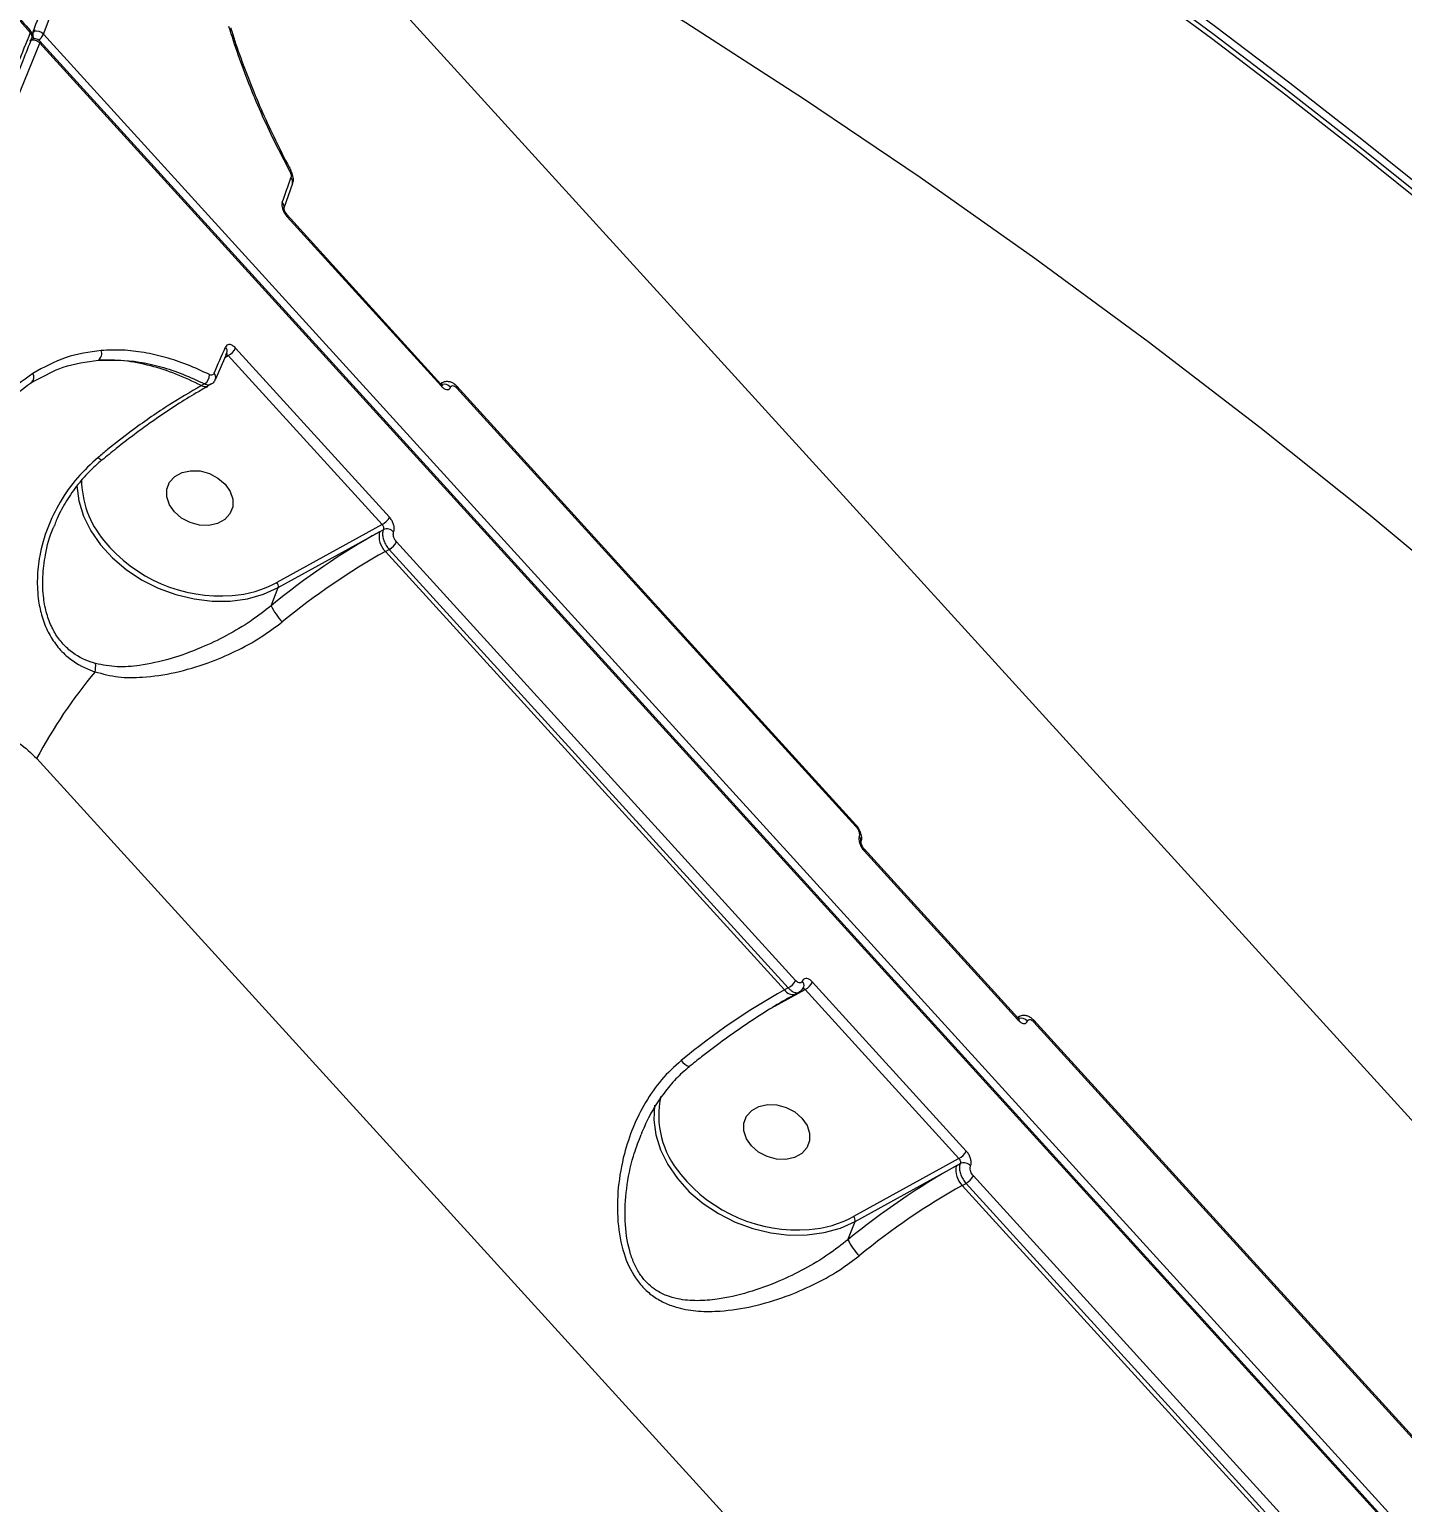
# Model space of a CAD drawing. Header units: millimetres. Extents: x -6028 to 5958, y -6064 to 4137.
# Drawn here: x 1289.1 to 1469.6, y 99.1 to 292.8 of the extents above; entities that cross this region are included whole.
import ezdxf

# ---------------------------------------------------------------- set-up
doc = ezdxf.new("R2010")
doc.units = ezdxf.units.MM
for name, color, linetype in [('DIKOM_ОБЪЕКТ', 7, 'Continuous'), ('DIKOM_РАЗМЕР_ЗОНА', 7, 'Continuous'), ('DIKOM_РАЗМЕР_ОБЪЕКТА', 7, 'Continuous')]:
    doc.layers.add(name, color=color, linetype=linetype)
doc.styles.add('style1', font='arial.ttf', dxfattribs={"width": 0.8})
doc.dimstyles.new('1-50', dxfattribs={"dimtxt": 300, "dimasz": 200, "dimexe": 100, "dimexo": 0, "dimgap": 100, "dimtad": 1, "dimtxsty": 'style1', "dimcen": 200, "dimclrd": 7, "dimclre": 7, "dimclrt": 7, "dimadec": 1, "dimazin": 2, "dimtfac": 1, "dimtmove": 0, "dimatfit": 2, "dimfxl": 0, "dimlwd": 25, "dimlwe": 18, "dimarcsym": 0})

# ---------------------------------------------------------------- blocks, each defined once
blk = doc.blocks.new('*D9')
at = {"layer": 'Defpoints', "color": 0, "transparency": 16777216}
for p in [(-6027.56, 1459.58), (4556.58, 1382.7), (4556.58, -5964.37)]:
    blk.add_point(p, dxfattribs=at)
at = {"layer": 'DIKOM_РАЗМЕР_ЗОНА', "color": 7, "lineweight": 18, "transparency": 16777216}
for p, q in [((-6027.56, 1459.58), (-6027.56, -6064.37)), ((4556.58, 1382.7), (4556.58, -6064.37))]:
    blk.add_line(p, q, dxfattribs=at)
at = {"layer": 'DIKOM_РАЗМЕР_ЗОНА', "color": 7, "lineweight": 25, "transparency": 16777216}
blk.add_line((-5827.56, -5964.37), (4356.58, -5964.37), dxfattribs=at)
at = {"layer": 'DIKOM_РАЗМЕР_ЗОНА', "color": 7, "transparency": 16777216}
for points in [[(-5827.56, -5931.03), (-5827.56, -5997.7), (-6027.56, -5964.37)], [(4356.58, -5931.03), (4356.58, -5997.7), (4556.58, -5964.37)]]:
    blk.add_solid(points, dxfattribs=at)
at = {"layer": 'DIKOM_РАЗМЕР_ЗОНА', "color": 7, "transparency": 16777216, "insert": (157.08, -5711.2), "char_height": 300, "attachment_point": 5, "style": 'style1'}
blk.add_mtext('10600', dxfattribs=at)
blk = doc.blocks.new('*D11')
at = {"layer": 'Defpoints', "color": 0, "transparency": 16777216}
for p in [(259.43, 2965.58), (1920.55, -3002.33), (4022.59, -3002.33)]:
    blk.add_point(p, dxfattribs=at)
at = {"layer": 'DIKOM_РАЗМЕР_ОБЪЕКТА', "color": 7, "lineweight": 18, "transparency": 16777216}
for p, q in [((259.43, 2965.58), (4122.59, 2965.58)), ((1920.55, -3002.33), (4122.59, -3002.33))]:
    blk.add_line(p, q, dxfattribs=at)
at = {"layer": 'DIKOM_РАЗМЕР_ОБЪЕКТА', "color": 7, "lineweight": 25, "transparency": 16777216}
blk.add_line((4022.59, 2765.58), (4022.59, -2802.33), dxfattribs=at)
at = {"layer": 'DIKOM_РАЗМЕР_ОБЪЕКТА', "color": 7, "transparency": 16777216}
for points in [[(3989.25, 2765.58), (4055.92, 2765.58), (4022.59, 2965.58)], [(3989.25, -2802.33), (4055.92, -2802.33), (4022.59, -3002.33)]]:
    blk.add_solid(points, dxfattribs=at)
at = {"layer": 'DIKOM_РАЗМЕР_ОБЪЕКТА', "color": 7, "transparency": 16777216, "insert": (3769.41, -24.42), "char_height": 300, "attachment_point": 5, "rotation": 90, "style": 'style1'}
blk.add_mtext('6000', dxfattribs=at)
blk = doc.blocks.new('*D12')
at = {"layer": 'Defpoints', "color": 0, "transparency": 16777216}
for p in [(3056.58, 1987.9), (-4027.97, 676.5), (3056.58, -3714.77)]:
    blk.add_point(p, dxfattribs=at)
at = {"layer": 'DIKOM_РАЗМЕР_ОБЪЕКТА', "color": 7, "lineweight": 18, "transparency": 16777216}
for p, q in [((3056.58, 1987.9), (3056.58, -3814.77)), ((-4027.97, 676.5), (-4027.97, -3814.77))]:
    blk.add_line(p, q, dxfattribs=at)
at = {"layer": 'DIKOM_РАЗМЕР_ОБЪЕКТА', "color": 7, "lineweight": 25, "transparency": 16777216}
blk.add_line((-3827.97, -3714.77), (2856.58, -3714.77), dxfattribs=at)
at = {"layer": 'DIKOM_РАЗМЕР_ОБЪЕКТА', "color": 7, "transparency": 16777216}
for points in [[(-3827.97, -3681.44), (-3827.97, -3748.11), (-4027.97, -3714.77)], [(2856.58, -3681.44), (2856.58, -3748.11), (3056.58, -3714.77)]]:
    blk.add_solid(points, dxfattribs=at)
at = {"layer": 'DIKOM_РАЗМЕР_ОБЪЕКТА', "color": 7, "transparency": 16777216, "insert": (20, -3461.6), "char_height": 300, "attachment_point": 5, "style": 'style1'}
blk.add_mtext('7100', dxfattribs=at)

msp = doc.modelspace()

# ---------------------------------------------------------------- linework, layer by layer
at = {"layer": 'DIKOM_ОБЪЕКТ', "color": 7, "linetype": 'Continuous', "lineweight": 15}
for p, q in [((1312.016, 323.828), (1532.762, 81.294)), ((1289.358, 291.542), (1289.366, 291.562)), ((1290.438, 290.945), (1596.371, -45.184)), ((1290.439, 291.213), (1596.372, -44.916)), ((1596.839, -43.994), (1290.906, 292.135)), ((1323.639, 272.509), (1322.512, 269.268)), ((1322.947, 268.366), (1343.174, 246.142)), ((1322.954, 268.12), (1343.181, 245.896)), ((1315.022, 250.214), (1313.522, 246.77)), ((1314.776, 249.647), (1315.209, 249.886)), ((1315.209, 249.886), (1335.436, 227.662)), ((1336.399, 228.642), (1316.172, 250.865)), ((1289.329, 246.35), (1290.004, 246.674)), ((1312.096, 246.163), (1311.688, 245.939)), ((1312.924, 246.108), (1312.498, 245.873)), ((1343.109, 246.215), (1343.349, 246.347)), ((1312.498, 245.873), (1312.445, 245.848)), ((1345.268, 245.852), (1397.732, 188.21)), ((1345.277, 245.609), (1397.74, 187.967)), ((1298.585, 236.172), (1298.572, 236.166)), ((1335.436, 227.662), (1321.581, 220.038)), ((1321.781, 219.394), (1335.078, 226.712)), ((1335.078, 226.712), (1335.595, 226.996)), ((1389.789, 167.738), (1337.325, 225.38)), ((1335.875, 224.135), (1336.363, 224.404)), ((1388.339, 166.493), (1335.875, 224.135)), ((1336.363, 224.404), (1388.827, 166.762)), ((1320.836, 216.99), (1321.781, 219.394)), ((1290.016, 196.92), (1511.248, -46.149)), ((1398.799, 185.028), (1419.026, 162.804)), ((1398.806, 184.782), (1419.033, 162.558)), ((1387.087, 164.362), (1391.06, 166.548)), ((1388.827, 166.762), (1388.339, 166.493)), ((1391.06, 166.548), (1411.287, 144.324)), ((1412.25, 145.304), (1392.023, 167.527)), ((1390.275, 166.206), (1389.77, 165.928)), ((1418.96, 162.877), (1419.2, 163.009)), ((1421.12, 162.514), (1473.583, 104.872)), ((1421.128, 162.271), (1473.592, 104.629)), ((1369.392, 147.202), (1369.495, 147.489)), ((1411.287, 144.324), (1397.432, 136.7)), ((1397.632, 136.056), (1410.929, 143.374)), ((1410.929, 143.374), (1411.446, 143.658)), ((1465.64, 84.4), (1413.176, 142.042)), ((1411.727, 140.798), (1412.214, 141.066)), ((1464.19, 83.156), (1411.727, 140.798)), ((1412.214, 141.066), (1464.678, 83.424)), ((1396.687, 133.652), (1397.632, 136.056))]:
    msp.add_line(p, q, dxfattribs=at)
at = {"layer": 'DIKOM_ОБЪЕКТ', "color": 7, "linetype": 'Continuous', "lineweight": 15, "flags": 128}
for points in [[(1148.369, 557.963), (1152.224, 543.673), (1156.387, 529.492), (1160.855, 515.428), (1165.625, 501.491), (1170.694, 487.689), (1176.059, 474.031), (1181.716, 460.527), (1187.661, 447.186), (1193.891, 434.016), (1200.401, 421.025), (1207.187, 408.223), (1214.245, 395.617), (1221.571, 383.217), (1229.158, 371.029), (1237.003, 359.063), (1245.1, 347.325), (1253.443, 335.824), (1262.028, 324.567), (1270.849, 313.562), (1279.9, 302.815), (1289.175, 292.334)], [(1290.906, 292.135), (1293.597, 299.286), (1296.025, 306.285), (1298.186, 313.129), (1300.08, 319.811), (1301.704, 326.325), (1303.058, 332.665), (1304.14, 338.828), (1304.949, 344.806), (1305.485, 350.596), (1305.747, 356.192), (1305.735, 361.59), (1305.448, 366.786), (1304.888, 371.774), (1304.055, 376.55), (1302.949, 381.111), (1301.571, 385.453), (1301.298, 386.2)], [(1313.032, 329.73), (1327.689, 321.834), (1343.761, 312.775), (1359.65, 303.391), (1375.351, 293.686), (1390.859, 283.662), (1406.17, 273.324), (1421.277, 262.674), (1436.178, 251.716), (1450.865, 240.453), (1465.336, 228.889), (1479.586, 217.028), (1493.609, 204.873), (1507.402, 192.427), (1516.325, 184.106)], [(1483.533, 262.613), (1474.045, 270.429), (1464.462, 278.118), (1454.787, 285.68), (1445.02, 293.114), (1435.164, 300.418), (1425.218, 307.591), (1415.185, 314.633), (1405.065, 321.543)], [(1483.028, 261.011), (1473.529, 268.837), (1463.936, 276.536), (1454.25, 284.108), (1444.472, 291.55), (1434.603, 298.862), (1424.646, 306.044), (1414.6, 313.093), (1404.468, 320.01)], [(1404.926, 320.496), (1415.037, 313.592), (1425.062, 306.556), (1435, 299.388), (1444.848, 292.09), (1454.607, 284.663), (1464.274, 277.107), (1473.848, 269.424), (1483.329, 261.614)], [(1289.175, 292.334), (1289.207, 292.442), (1289.209, 292.531), (1289.182, 292.596), (1289.177, 292.602)], [(1287.443, 283.628), (1290.438, 290.945)], [(1290.439, 291.213), (1290.444, 291.208), (1290.472, 291.142), (1290.47, 291.054), (1290.438, 290.945)], [(1323.397, 274.193), (1323.399, 274.197), (1323.398, 274.2)], [(1322.946, 268.368), (1322.947, 268.366), (1322.978, 268.306), (1322.98, 268.222), (1322.954, 268.12)], [(1308.143, 229.32), (1307.476, 230.274), (1307.133, 231.3), (1307.141, 232.313), (1307.499, 233.232), (1308.179, 233.982), (1309.126, 234.503), (1310.262, 234.752), (1311.496, 234.71), (1312.727, 234.379), (1313.857, 233.786), (1314.793, 232.979), (1315.46, 232.025), (1315.803, 230.999), (1315.795, 229.986), (1315.436, 229.067), (1314.756, 228.317), (1313.81, 227.796), (1312.674, 227.547), (1311.44, 227.589), (1310.208, 227.92), (1309.079, 228.513), (1308.143, 229.32)], [(1295.314, 232.803), (1295.316, 232.751), (1295.577, 230.771), (1296.191, 228.793), (1297.144, 226.861), (1298.413, 225.018), (1299.972, 223.305), (1301.785, 221.761), (1303.812, 220.42), (1306.007, 219.312), (1308.321, 218.462), (1310.704, 217.889), (1313.1, 217.605), (1315.458, 217.617), (1317.724, 217.925), (1319.847, 218.522), (1321.781, 219.394)], [(1398.797, 185.03), (1398.798, 185.028), (1398.829, 184.968), (1398.832, 184.884), (1398.806, 184.782)], [(1371.263, 151.344), (1371.167, 149.413), (1371.429, 147.433), (1372.042, 145.455), (1372.995, 143.523), (1374.265, 141.68), (1375.823, 139.967), (1377.636, 138.423), (1379.663, 137.082), (1381.858, 135.974), (1384.173, 135.124), (1386.555, 134.551), (1388.951, 134.267), (1391.309, 134.279), (1393.575, 134.587), (1395.698, 135.184), (1397.632, 136.056)], [(1383.994, 145.982), (1383.327, 146.936), (1382.984, 147.962), (1382.992, 148.975), (1383.35, 149.894), (1384.03, 150.644), (1384.977, 151.165), (1386.113, 151.414), (1387.347, 151.372), (1388.578, 151.041), (1389.708, 150.448), (1390.644, 149.642), (1391.311, 148.687), (1391.654, 147.661), (1391.646, 146.648), (1391.288, 145.729), (1390.608, 144.979), (1389.661, 144.458), (1388.525, 144.209), (1387.291, 144.251), (1386.059, 144.583), (1384.93, 145.175), (1383.994, 145.982)]]:
    msp.add_lwpolyline(points, dxfattribs=at)
at = {"layer": 'DIKOM_ОБЪЕКТ', "color": 7, "linetype": 'Continuous', "lineweight": 15}
for centre, radius, start, end in [((1288.436, 291.93), 1, 27.92756, 42.21231), ((1288.903, 293.117), 1, 298.82512, 338.6579), ((1290.012, 291.323), 1.208, 42.25733, 106.12038), ((1289.557, 290.159), 1.181, 41.71737, 114.44638), ((1288.666, 291.799), 0.739, 341.34528, 46.4377), ((1289.7, 290.54), 1, 42.30732, 118.8251), ((1288.436, 291.93), 1, 338.42679, 27.92756), ((1290.789, 292.166), 1.293, 173.23321, 209.02363), ((1288.973, 293.08), 2.152, 307.04384, 333.95877), ((1063.023, 362.038), 275.133, 340.46351, 341.1772), ((1323.405, 273.951), 0.25, 91.48728, 122.67617), ((1322.897, 272.722), 0.772, 343.97694, 45.05041), ((1321.775, 269.486), 0.768, 343.49565, 45.18316), ((1297.493, 250.161), 1.087, 306.13827, 21.04769), ((980.749, 394.462), 363.588, 336.16751, 336.75923), ((1314.336, 250.459), 0.729, 340.31034, 47.02179), ((1314.049, 251.99), 2.403, 298.84873, 332.08081), ((1288.795, 247.046), 0.877, 307.52316, 34.32708), ((1312.163, 246.695), 0.893, 237.87854, 288.41062), ((1311.333, 247.35), 1.411, 302.72354, 1.24543), ((1312.84, 247.017), 0.725, 340.10591, 47.18128), ((1342.966, 246.013), 0.245, 331.46977, 31.80814), ((1343.557, 244.908), 1.203, 42.78573, 104.64123), ((1345.06, 245.724), 0.245, 332.04958, 30.64436), ((1298.901, 237.108), 0.998, 217.51553, 250.7085), ((1308.496, 233.666), 12.585, 180.24164, 219.95742), ((1334.276, 229.767), 2.403, 298.85261, 332.07196), ((1383.284, 140.799), 98.513, 119.29705, 129.33924), ((1337.874, 226.166), 2.849, 168.95053, 225.45475), ((1336.059, 225.894), 1.196, 41.42793, 112.85603), ((1314.183, 238.017), 19.741, 219.03654, 274.47817), ((1335.199, 226.514), 2.409, 298.87673, 331.92074), ((1381.785, 142.315), 93.82, 119.29707, 129.33938), ((1314.621, 233.067), 14.772, 274.28451, 298.11236), ((1321.082, 219.53), 0.712, 348.94131, 45.46015), ((1327.961, 220.394), 7.897, 205.53687, 224.32247), ((1294.723, 209.033), 3.053, 346.30525, 6.82595), ((1349.873, 164.877), 67.894, 140.22949, 151.8393), ((1397.527, 188.081), 0.242, 331.80504, 32.06719), ((1397.626, 186.149), 0.768, 343.37817, 45.18657), ((1387.664, 168.87), 2.408, 298.86925, 331.93818), ((1390.187, 167.121), 0.729, 340.34621, 46.99605), ((1389.901, 168.652), 2.402, 298.84509, 332.07948), ((1434.247, 84.675), 93.818, 119.29671, 129.33934), ((1389.44, 167.186), 1.301, 212.19622, 284.70713), ((1418.817, 162.675), 0.245, 331.49682, 31.77857), ((1419.408, 161.57), 1.203, 42.78444, 104.63986), ((1420.911, 162.386), 0.245, 332.06926, 30.64433), ((1376.568, 158.416), 2.147, 213.38908, 249.64132), ((1383.759, 150.05), 11.957, 167.98982, 220.74313), ((1410.126, 146.43), 2.405, 298.86012, 332.06445), ((1459.144, 57.448), 98.528, 119.29765, 129.33824), ((1413.725, 142.828), 2.849, 168.95287, 225.45123), ((1411.91, 142.556), 1.196, 41.42582, 112.85763), ((1390.034, 154.679), 19.741, 219.03652, 274.47803), ((1411.049, 143.177), 2.411, 298.89386, 331.91357), ((1457.638, 58.975), 93.823, 119.29743, 129.33944), ((1390.472, 149.726), 14.769, 274.28275, 298.1151), ((1396.933, 136.192), 0.712, 348.94721, 45.45897), ((1403.813, 137.057), 7.898, 205.53817, 224.3213)]:
    msp.add_arc(centre, radius, start, end, dxfattribs=at)
for points, knots in [([(1148.477, 558.035), (1149.075, 555.749), (1150.81, 549.115), (1153.877, 538.197), (1157.761, 525.32), (1161.901, 512.544), (1166.29, 499.873), (1170.927, 487.316), (1175.809, 474.88), (1180.933, 462.57), (1186.297, 450.395), (1191.898, 438.359), (1197.732, 426.471), (1203.797, 414.735), (1210.089, 403.16), (1216.605, 391.751), (1223.341, 380.514), (1230.294, 369.455), (1237.459, 358.581), (1244.833, 347.897), (1252.413, 337.409), (1260.193, 327.123), (1268.169, 317.044), (1276.339, 307.18), (1283.364, 299.056), (1287.689, 294.253), (1289.177, 292.602)], [0, 0, 0, 0, 0.022819, 0.0662014, 0.1095847, 0.152968, 0.1963512, 0.2397344, 0.2831176, 0.3265011, 0.3698846, 0.413268, 0.4566514, 0.5000349, 0.5434187, 0.5868026, 0.6301863, 0.6735702, 0.7169543, 0.7603385, 0.8037226, 0.8471072, 0.8904919, 0.9338769, 0.9772618, 1, 1, 1, 1]), ([(1289.535, 292.422), (1290.561, 295.112), (1293.346, 302.412), (1297.04, 313.85), (1300.035, 324.766), (1301.178, 330.974), (1301.585, 333.183)], [0, 0, 0, 0, 0.1857058, 0.5040846, 0.8234676, 1, 1, 1, 1]), ([(1315.258, 293.166), (1315.651, 291.931), (1316.438, 289.463), (1317.855, 285.688), (1319.457, 281.864), (1321.246, 278.002), (1322.595, 275.441), (1323.27, 274.161)], [0, 0, 0, 0, 0.1978367, 0.3955017, 0.5931682, 0.7965848, 1, 1, 1, 1]), ([(1315.526, 292.982), (1315.572, 292.827), (1315.954, 291.526), (1316.834, 289.004), (1318.177, 285.436), (1319.699, 281.822), (1321.386, 278.214), (1322.647, 275.673), (1323.378, 274.361), (1323.454, 274.225)], [0, 0, 0, 0, 0.0256196, 0.2142999, 0.4043694, 0.5953656, 0.7867668, 0.9778664, 1, 1, 1, 1]), ([(1289.175, 292.334), (1288.066, 289.594), (1285.055, 282.156), (1279.333, 269.576), (1271.777, 254.508), (1263.277, 238.995), (1253.893, 223.118), (1243.661, 206.948), (1232.607, 190.534), (1220.733, 173.899), (1208.076, 157.076), (1194.68, 140.116), (1180.611, 123.1), (1165.931, 106.108), (1150.682, 89.191), (1134.878, 72.382), (1118.557, 55.704), (1101.773, 39.21), (1084.605, 22.974), (1067.133, 7.074), (1049.408, -8.437), (1031.456, -23.527), (1013.31, -38.177), (995.03, -52.347), (976.699, -65.972), (958.404, -78.987), (940.202, -91.345), (922.126, -103.013), (904.202, -113.985), (886.486, -124.233), (869.06, -133.711), (852.004, -142.373), (836.153, -149.818), (821.457, -156.17), (807.855, -161.556), (794.626, -166.286), (781.83, -170.341), (769.578, -173.688), (757.902, -176.318), (747.927, -178.092), (741.97, -178.812), (739.543, -179.105)], [0, 0, 0, 0, 0.01565286, 0.04248988, 0.06941152, 0.09637648, 0.12334117, 0.15026268, 0.1771, 0.20393685, 0.23085875, 0.25782329, 0.28478817, 0.31170978, 0.33854688, 0.36538395, 0.39230562, 0.41927032, 0.44623509, 0.47315674, 0.49999381, 0.52683088, 0.55375249, 0.58071726, 0.60768192, 0.63460359, 0.66144067, 0.68827767, 0.71519941, 0.74216414, 0.76912876, 0.79605027, 0.82288747, 0.84596643, 0.8691684, 0.89239735, 0.91562642, 0.93882804, 0.96158802, 0.98434797, 1, 1, 1, 1]), ([(1289.341, 291.548), (1288.961, 290.574), (1287.68, 287.296), (1285.254, 281.582), (1282.08, 274.429), (1278.673, 267.178), (1275.06, 259.852), (1271.237, 252.448), (1267.202, 244.963), (1262.956, 237.395), (1258.496, 229.742), (1253.823, 222.001), (1248.935, 214.171), (1243.829, 206.248), (1238.504, 198.23), (1232.964, 190.125), (1227.23, 181.96), (1221.322, 173.769), (1215.258, 165.573), (1209.039, 157.376), (1202.664, 149.173), (1196.13, 140.963), (1189.436, 132.741), (1182.583, 124.507), (1175.556, 116.259), (1170.02, 109.861), (1166.78, 106.218), (1165.986, 105.326)], [0, 0, 0, 0, 0.0180077, 0.060582, 0.1031623, 0.1455106, 0.1876618, 0.2296661, 0.2715692, 0.3134202, 0.3552665, 0.3971472, 0.4391035, 0.4811821, 0.5234327, 0.5659018, 0.608458, 0.6508446, 0.6930211, 0.7350357, 0.776938, 0.8187744, 0.8605938, 0.9024388, 0.9443463, 0.9863642, 1, 1, 1, 1]), ([(1323.27, 274.161), (1323.318, 274.06), (1323.415, 273.858), (1323.478, 273.561), (1323.473, 273.37), (1323.448, 273.286), (1323.443, 273.268)], [0, 0, 0, 0, 0.305739, 0.611632, 0.9180745, 1, 1, 1, 1]), ([(1323.392, 274.197), (1323.426, 274.136), (1323.585, 273.855), (1323.719, 273.336), (1323.754, 272.818), (1323.644, 272.57), (1323.619, 272.514)], [0, 0, 0, 0, 0.1141578, 0.5248372, 0.8934499, 1, 1, 1, 1]), ([(1322.317, 270.032), (1322.298, 269.962), (1322.253, 269.788), (1322.279, 269.418), (1322.415, 268.962), (1322.645, 268.5), (1322.851, 268.246), (1322.954, 268.12)], [0, 0, 0, 0, 0.1418831, 0.3567527, 0.571321, 0.7857265, 1, 1, 1, 1]), ([(1322.52, 269.295), (1322.52, 269.297), (1322.521, 269.302), (1322.521, 269.23), (1322.544, 269.102), (1322.602, 268.917), (1322.704, 268.701), (1322.83, 268.501), (1322.914, 268.407), (1322.948, 268.369)], [0, 0, 0, 0, 0.0739855, 0.2116285, 0.3470732, 0.5041487, 0.6846807, 0.8721306, 1, 1, 1, 1]), ([(1298.507, 250.551), (1296.932, 250.331), (1293.744, 249.885), (1290.938, 248.328), (1289.519, 247.541)], [0, 0, 0, 0, 0.49417703, 1, 1, 1, 1]), ([(1312.744, 247.38), (1311.775, 247.831), (1309.839, 248.732), (1306.963, 249.685), (1304.102, 250.335), (1301.267, 250.666), (1299.427, 250.589), (1298.507, 250.551)], [0, 0, 0, 0, 0.1976807, 0.395384, 0.5930892, 0.7965482, 1, 1, 1, 1]), ([(1314.827, 250.016), (1314.83, 250.017), (1314.914, 250.044), (1314.999, 250.161), (1315.013, 250.195), (1315.015, 250.201)], [0, 0, 0, 0, 0.0340457, 0.8369514, 1, 1, 1, 1]), ([(1316.172, 250.865), (1316.101, 250.937), (1315.92, 251.119), (1315.607, 251.303), (1315.278, 251.361), (1314.997, 251.266), (1314.888, 251.083), (1314.833, 250.992)], [0, 0, 0, 0, 0.14059, 0.3550824, 0.5698315, 0.7849068, 1, 1, 1, 1]), ([(1314.943, 250.032), (1314.968, 250.03), (1315.03, 250.026), (1315.124, 249.969), (1315.185, 249.909), (1315.209, 249.886)], [0, 0, 0, 0, 0.2837129, 0.7161094, 1, 1, 1, 1]), ([(1290.004, 246.674), (1291.144, 247.298), (1293.675, 248.685), (1296.552, 249.071), (1298.134, 249.283)], [0, 0, 0, 0, 0.4500835, 1, 1, 1, 1]), ([(1298.134, 249.283), (1299.903, 249.299), (1302.583, 249.323), (1306.348, 248.446), (1309.221, 247.504), (1311.146, 246.606), (1312.096, 246.163)], [0, 0, 0, 0, 0.3951645, 0.5986711, 0.8021748, 1, 1, 1, 1]), ([(1311.688, 245.939), (1310.566, 246.472), (1308.31, 247.544), (1304.902, 248.619), (1301.465, 249.296), (1299.249, 249.288), (1298.134, 249.283)], [0, 0, 0, 0, 0.2373796, 0.4771599, 0.7370098, 1, 1, 1, 1]), ([(1282.091, 238.906), (1283.142, 240.39), (1285.271, 243.397), (1287.965, 245.358), (1289.329, 246.35)], [0, 0, 0, 0, 0.4938366, 1, 1, 1, 1]), ([(1289.519, 247.541), (1288.16, 246.552), (1285.407, 244.55), (1283.23, 241.481), (1282.128, 239.927)], [0, 0, 0, 0, 0.4938332, 1, 1, 1, 1]), ([(1311.688, 245.939), (1310.198, 245.075), (1307.174, 243.324), (1302.989, 240.375), (1299.955, 238.026), (1298.521, 236.84), (1298.11, 236.5)], [0, 0, 0, 0, 0.336233, 0.6822375, 0.9087888, 1, 1, 1, 1]), ([(1312.096, 246.163), (1312.136, 246.144), (1312.327, 246.053), (1312.63, 245.986), (1312.828, 246.084), (1312.914, 246.126)], [0, 0, 0, 0, 0.1303539, 0.626075, 1, 1, 1, 1]), ([(1313.333, 247.549), (1313.296, 247.488), (1313.22, 247.364), (1313.03, 247.3), (1312.861, 247.326), (1312.764, 247.371), (1312.744, 247.38)], [0, 0, 0, 0, 0.3067961, 0.6133357, 0.9194239, 1, 1, 1, 1]), ([(1313.499, 246.78), (1313.465, 246.693), (1313.367, 246.446), (1313.143, 246.204), (1312.947, 246.134), (1312.915, 246.123)], [0, 0, 0, 0, 0.3142121, 0.8871417, 1, 1, 1, 1]), ([(1343.359, 246.329), (1343.33, 246.322), (1343.243, 246.301), (1343.199, 246.208), (1343.17, 246.147)], [0, 0, 0, 0, 0.3331114, 1, 1, 1, 1]), ([(1343.175, 246.147), (1343.198, 246.121), (1343.26, 246.051), (1343.335, 245.993), (1343.388, 245.965), (1343.38, 245.968), (1343.378, 245.968)], [0, 0, 0, 0, 0.2157992, 0.5789784, 0.892684, 1, 1, 1, 1]), ([(1343.36, 246.327), (1343.42, 246.366), (1343.613, 246.491), (1344.006, 246.525), (1344.466, 246.438), (1344.9, 246.218), (1345.14, 245.966), (1345.26, 245.84)], [0, 0, 0, 0, 0.098616, 0.3186135, 0.5280891, 0.7649678, 1, 1, 1, 1]), ([(1344.44, 245.725), (1344.47, 245.782), (1344.53, 245.897), (1344.701, 245.951), (1344.907, 245.905), (1345.109, 245.779), (1345.229, 245.657), (1345.277, 245.609)], [0, 0, 0, 0, 0.2151607, 0.4302317, 0.6450144, 0.8594611, 1, 1, 1, 1]), ([(1312.468, 245.794), (1311.982, 245.525), (1310.671, 244.799), (1308.448, 243.412), (1305.824, 241.664), (1303.15, 239.735), (1300.73, 237.886), (1299.224, 236.635), (1298.606, 236.121)], [0, 0, 0, 0, 0.1095435, 0.2951489, 0.4835639, 0.6741373, 0.8660954, 1, 1, 1, 1]), ([(1343.181, 245.896), (1343.253, 245.824), (1343.432, 245.641), (1343.736, 245.452), (1344.048, 245.385), (1344.304, 245.466), (1344.395, 245.638), (1344.44, 245.725)], [0, 0, 0, 0, 0.140623, 0.355097, 0.5698457, 0.784863, 1, 1, 1, 1]), ([(1298.11, 236.5), (1297.171, 235.635), (1295.264, 233.879), (1293.051, 230.723), (1291.362, 227.262), (1290.392, 223.858), (1290.026, 220.594), (1290.164, 217.879), (1290.687, 215.491), (1291.474, 213.501), (1292.611, 211.7), (1294.404, 209.861), (1296.208, 208.831), (1297.49, 208.38), (1297.689, 208.31)], [0, 0, 0, 0, 0.1084793, 0.2202182, 0.3276479, 0.4383073, 0.5238015, 0.6115064, 0.6745137, 0.7390879, 0.8027752, 0.868896, 0.9797319, 1, 1, 1, 1]), ([(1298.596, 236.162), (1298.023, 235.658), (1296.8, 234.583), (1295.183, 232.675), (1293.742, 230.519), (1292.792, 228.775), (1292.424, 227.735), (1292.343, 227.507)], [0, 0, 0, 0, 0.2105199, 0.4492564, 0.6909225, 0.9324217, 1, 1, 1, 1]), ([(1336.956, 226.685), (1336.981, 226.758), (1337.042, 226.941), (1337.038, 227.323), (1336.923, 227.791), (1336.706, 228.26), (1336.502, 228.514), (1336.399, 228.642)], [0, 0, 0, 0, 0.1418393, 0.3567411, 0.5713233, 0.7857217, 1, 1, 1, 1]), ([(1297.754, 209.396), (1297.568, 209.452), (1296.38, 209.814), (1294.762, 210.665), (1293.161, 212.246), (1292.437, 213.34), (1291.811, 214.568), (1291.295, 215.939), (1290.848, 218.195), (1290.748, 220.82), (1291.168, 223.92), (1291.7, 226.199), (1292.285, 227.401), (1292.338, 227.511)], [0, 0, 0, 0, 0.0297882, 0.1907644, 0.2745603, 0.3616008, 0.3776965, 0.4694711, 0.5640164, 0.6912091, 0.8219352, 0.9837545, 1, 1, 1, 1]), ([(1335.436, 227.662), (1335.469, 227.62), (1335.537, 227.534), (1335.605, 227.376), (1335.637, 227.216), (1335.63, 227.085), (1335.605, 227.021), (1335.595, 226.996)], [0, 0, 0, 0, 0.21393838, 0.42815436, 0.64271592, 0.85786587, 1, 1, 1, 1]), ([(1335.595, 226.996), (1335.564, 226.9), (1335.488, 226.659), (1335.5, 226.154), (1335.66, 225.535), (1335.953, 224.912), (1336.226, 224.573), (1336.363, 224.404)], [0, 0, 0, 0, 0.1417161, 0.3563759, 0.5709563, 0.7854813, 1, 1, 1, 1]), ([(1337.325, 225.38), (1337.257, 225.464), (1337.121, 225.634), (1336.977, 225.947), (1336.901, 226.259), (1336.899, 226.515), (1336.94, 226.637), (1336.956, 226.685)], [0, 0, 0, 0, 0.2143034, 0.4286158, 0.6431974, 0.85805, 1, 1, 1, 1]), ([(1320.836, 216.99), (1319.974, 216.316), (1318.117, 214.865), (1314.989, 213.024), (1311.411, 211.319), (1307.57, 209.93), (1303.883, 209.136), (1300.596, 208.842), (1298.7, 209.211), (1297.754, 209.396)], [0, 0, 0, 0, 0.1227032, 0.2642641, 0.4059917, 0.5771185, 0.7482368, 0.8743874, 1, 1, 1, 1]), ([(1297.689, 208.31), (1298.7, 208.044), (1300.727, 207.51), (1304.267, 207.552), (1308.227, 208.128), (1312.335, 209.341), (1316.143, 210.943), (1319.461, 212.737), (1321.405, 214.196), (1322.311, 214.876)], [0, 0, 0, 0, 0.1281536, 0.2567395, 0.4268161, 0.5968796, 0.7373105, 0.8775716, 1, 1, 1, 1]), ([(1282.195, 199.647), (1282.544, 199.802), (1283.521, 200.235), (1285.445, 200.099), (1287.821, 199.037), (1289.279, 197.63), (1290.016, 196.92)], [0, 0, 0, 0, 0.1529484, 0.4283734, 0.7114348, 1, 1, 1, 1]), ([(1397.728, 188.203), (1397.76, 188.17), (1397.964, 187.966), (1398.257, 187.46), (1398.458, 186.772), (1398.482, 186.24), (1398.368, 185.991), (1398.343, 185.936)], [0, 0, 0, 0, 0.0561227, 0.3508846, 0.6558591, 0.9233976, 1, 1, 1, 1]), ([(1397.74, 187.967), (1397.809, 187.883), (1397.947, 187.714), (1398.101, 187.406), (1398.192, 187.102), (1398.21, 186.856), (1398.18, 186.74), (1398.168, 186.694)], [0, 0, 0, 0, 0.2142428, 0.42861, 0.6432072, 0.8580756, 1, 1, 1, 1]), ([(1398.168, 186.694), (1398.15, 186.624), (1398.104, 186.45), (1398.13, 186.08), (1398.266, 185.624), (1398.496, 185.162), (1398.702, 184.908), (1398.806, 184.782)], [0, 0, 0, 0, 0.1418711, 0.3567365, 0.5713581, 0.785727, 1, 1, 1, 1]), ([(1398.371, 185.957), (1398.372, 185.959), (1398.372, 185.964), (1398.372, 185.892), (1398.395, 185.764), (1398.453, 185.58), (1398.555, 185.363), (1398.681, 185.163), (1398.765, 185.069), (1398.799, 185.031)], [0, 0, 0, 0, 0.0741524, 0.2117964, 0.3470996, 0.5041293, 0.6846467, 0.8721007, 1, 1, 1, 1]), ([(1388.827, 166.762), (1388.922, 166.665), (1389.163, 166.422), (1389.575, 166.18), (1389.984, 166.086), (1390.18, 166.183), (1390.265, 166.225)], [0, 0, 0, 0, 0.1922627, 0.4854515, 0.7789059, 1, 1, 1, 1]), ([(1390.684, 167.654), (1390.648, 167.593), (1390.575, 167.471), (1390.387, 167.408), (1390.166, 167.446), (1389.957, 167.568), (1389.837, 167.689), (1389.789, 167.738)], [0, 0, 0, 0, 0.2151518, 0.4301508, 0.6449781, 0.8594767, 1, 1, 1, 1]), ([(1390.853, 166.884), (1390.834, 166.824), (1390.761, 166.602), (1390.547, 166.354), (1390.326, 166.255), (1390.263, 166.227)], [0, 0, 0, 0, 0.2069106, 0.7745121, 1, 1, 1, 1]), ([(1390.678, 166.678), (1390.681, 166.679), (1390.766, 166.706), (1390.85, 166.823), (1390.864, 166.857), (1390.866, 166.863)], [0, 0, 0, 0, 0.0337277, 0.8372887, 1, 1, 1, 1]), ([(1390.68, 166.671), (1390.704, 166.683), (1390.759, 166.711), (1390.868, 166.691), (1390.975, 166.632), (1391.036, 166.572), (1391.06, 166.548)], [0, 0, 0, 0, 0.223788, 0.5163058, 0.8084964, 1, 1, 1, 1]), ([(1392.023, 167.527), (1391.952, 167.599), (1391.771, 167.782), (1391.458, 167.965), (1391.129, 168.023), (1390.848, 167.928), (1390.739, 167.746), (1390.684, 167.654)], [0, 0, 0, 0, 0.1405789, 0.3550746, 0.56987, 0.7848448, 1, 1, 1, 1]), ([(1389.77, 165.928), (1389.309, 165.671), (1387.974, 164.924), (1385.709, 163.55), (1382.975, 161.759), (1380.212, 159.806), (1377.82, 158.005), (1376.363, 156.837), (1375.822, 156.404)], [0, 0, 0, 0, 0.102845, 0.297727, 0.4930062, 0.6886604, 0.8845873, 1, 1, 1, 1]), ([(1419.211, 162.991), (1419.181, 162.984), (1419.094, 162.963), (1419.05, 162.871), (1419.021, 162.809)], [0, 0, 0, 0, 0.3331335, 1, 1, 1, 1]), ([(1419.026, 162.809), (1419.049, 162.783), (1419.111, 162.713), (1419.186, 162.655), (1419.239, 162.627), (1419.231, 162.63), (1419.229, 162.63)], [0, 0, 0, 0, 0.2156646, 0.5792652, 0.8926606, 1, 1, 1, 1]), ([(1419.212, 162.989), (1419.271, 163.028), (1419.464, 163.153), (1419.857, 163.187), (1420.317, 163.1), (1420.751, 162.88), (1420.991, 162.628), (1421.111, 162.502)], [0, 0, 0, 0, 0.0986147, 0.3186013, 0.5280412, 0.7649639, 1, 1, 1, 1]), ([(1419.033, 162.558), (1419.104, 162.486), (1419.284, 162.303), (1419.588, 162.114), (1419.899, 162.047), (1420.155, 162.128), (1420.246, 162.301), (1420.291, 162.387)], [0, 0, 0, 0, 0.1406402, 0.3551088, 0.5698522, 0.7848683, 1, 1, 1, 1]), ([(1420.291, 162.387), (1420.321, 162.444), (1420.381, 162.559), (1420.552, 162.613), (1420.758, 162.567), (1420.961, 162.441), (1421.08, 162.319), (1421.128, 162.271)], [0, 0, 0, 0, 0.2151677, 0.4301085, 0.6448902, 0.8594607, 1, 1, 1, 1]), ([(1374.775, 157.234), (1373.879, 156.416), (1372.086, 154.778), (1370.003, 151.746), (1368.372, 148.457), (1367.129, 144.701), (1366.374, 140.53), (1366.306, 136.086), (1367.02, 131.99), (1368.367, 129.033), (1369.835, 127.237), (1371.16, 126.109), (1372.667, 125.269), (1374.632, 124.575), (1377.046, 124.197), (1380.343, 124.227), (1384.192, 124.82), (1388.297, 126.042), (1392.096, 127.655), (1395.37, 129.439), (1397.283, 130.877), (1398.163, 131.538)], [0, 0, 0, 0, 0.0554761, 0.111025, 0.1664979, 0.2220067, 0.2900244, 0.3579631, 0.4226768, 0.4774081, 0.5052469, 0.5330945, 0.562709, 0.5923758, 0.6404302, 0.6885815, 0.7603263, 0.8320618, 0.891, 0.9498672, 1, 1, 1, 1]), ([(1375.845, 156.375), (1375.527, 156.125), (1374.593, 155.392), (1373.228, 153.897), (1371.739, 151.924), (1370.459, 149.773), (1369.799, 148.236), (1369.481, 147.494)], [0, 0, 0, 0, 0.1108852, 0.3247729, 0.5486427, 0.7820802, 1, 1, 1, 1]), ([(1396.687, 133.652), (1395.85, 132.996), (1394.037, 131.576), (1390.949, 129.746), (1387.4, 128.035), (1383.543, 126.642), (1379.968, 125.823), (1376.879, 125.57), (1374.655, 125.747), (1372.824, 126.27), (1371.199, 127.085), (1370.018, 128.173), (1369.11, 129.452), (1368.497, 130.606), (1367.704, 132.893), (1367.262, 136.214), (1367.503, 140.423), (1368.233, 144.151), (1369.072, 146.358), (1369.392, 147.202)], [0, 0, 0, 0, 0.0620635, 0.1345122, 0.2089296, 0.2969555, 0.3872952, 0.4451531, 0.5041851, 0.5385239, 0.5737834, 0.6242559, 0.6377009, 0.6691915, 0.7017304, 0.7794724, 0.8622958, 0.9473959, 1, 1, 1, 1]), ([(1412.807, 143.347), (1412.832, 143.42), (1412.893, 143.603), (1412.89, 143.985), (1412.774, 144.453), (1412.557, 144.922), (1412.353, 145.176), (1412.25, 145.304)], [0, 0, 0, 0, 0.141845, 0.3566936, 0.5713357, 0.785716, 1, 1, 1, 1]), ([(1411.287, 144.324), (1411.321, 144.282), (1411.388, 144.197), (1411.456, 144.038), (1411.488, 143.878), (1411.482, 143.747), (1411.456, 143.683), (1411.446, 143.658)], [0, 0, 0, 0, 0.2139607, 0.4281855, 0.6428012, 0.8578574, 1, 1, 1, 1]), ([(1411.446, 143.658), (1411.415, 143.562), (1411.339, 143.321), (1411.351, 142.816), (1411.511, 142.197), (1411.805, 141.574), (1412.078, 141.235), (1412.214, 141.066)], [0, 0, 0, 0, 0.1417043, 0.3563977, 0.5709568, 0.7854727, 1, 1, 1, 1]), ([(1413.176, 142.042), (1413.108, 142.126), (1412.972, 142.296), (1412.828, 142.609), (1412.752, 142.921), (1412.75, 143.177), (1412.791, 143.299), (1412.807, 143.347)], [0, 0, 0, 0, 0.2142316, 0.4285918, 0.6432066, 0.8580616, 1, 1, 1, 1])]:
    msp.add_open_spline(points, degree=3, knots=knots, dxfattribs=at)

# ---------------------------------------------------------------- dimensions: what is measured, and where the dimension line sits
at = {"layer": 'DIKOM_РАЗМЕР_ЗОНА'}
dim = msp.add_linear_dim(base=(4556.575, -5964.368), p1=(-6027.562, 1459.576), p2=(4556.575, 1382.704), text='10600', dimstyle='1-50', dxfattribs=at)
dim.commit()
dim.dimension.update_dxf_attribs({"geometry": '*D9', "text_midpoint": (157.08, -5964.368), "dimtype": 160})
at = {"layer": 'DIKOM_РАЗМЕР_ОБЪЕКТА'}
dim = msp.add_linear_dim(base=(4022.586, -3002.33), p1=(259.433, 2965.575), p2=(1920.546, -3002.33), angle=90, text='6000', dimstyle='1-50', dxfattribs=at)
dim.commit()
dim.dimension.update_dxf_attribs({"geometry": '*D11', "text_midpoint": (4022.586, -24.423), "dimtype": 160})
dim = msp.add_linear_dim(base=(3056.575, -3714.774), p1=(-4027.972, 676.501), p2=(3056.575, 1987.897), text='7100', dimstyle='1-50', dxfattribs=at)
dim.commit()
dim.dimension.update_dxf_attribs({"geometry": '*D12', "text_midpoint": (20, -3714.774), "dimtype": 160})

doc.saveas('drawing.dxf')
